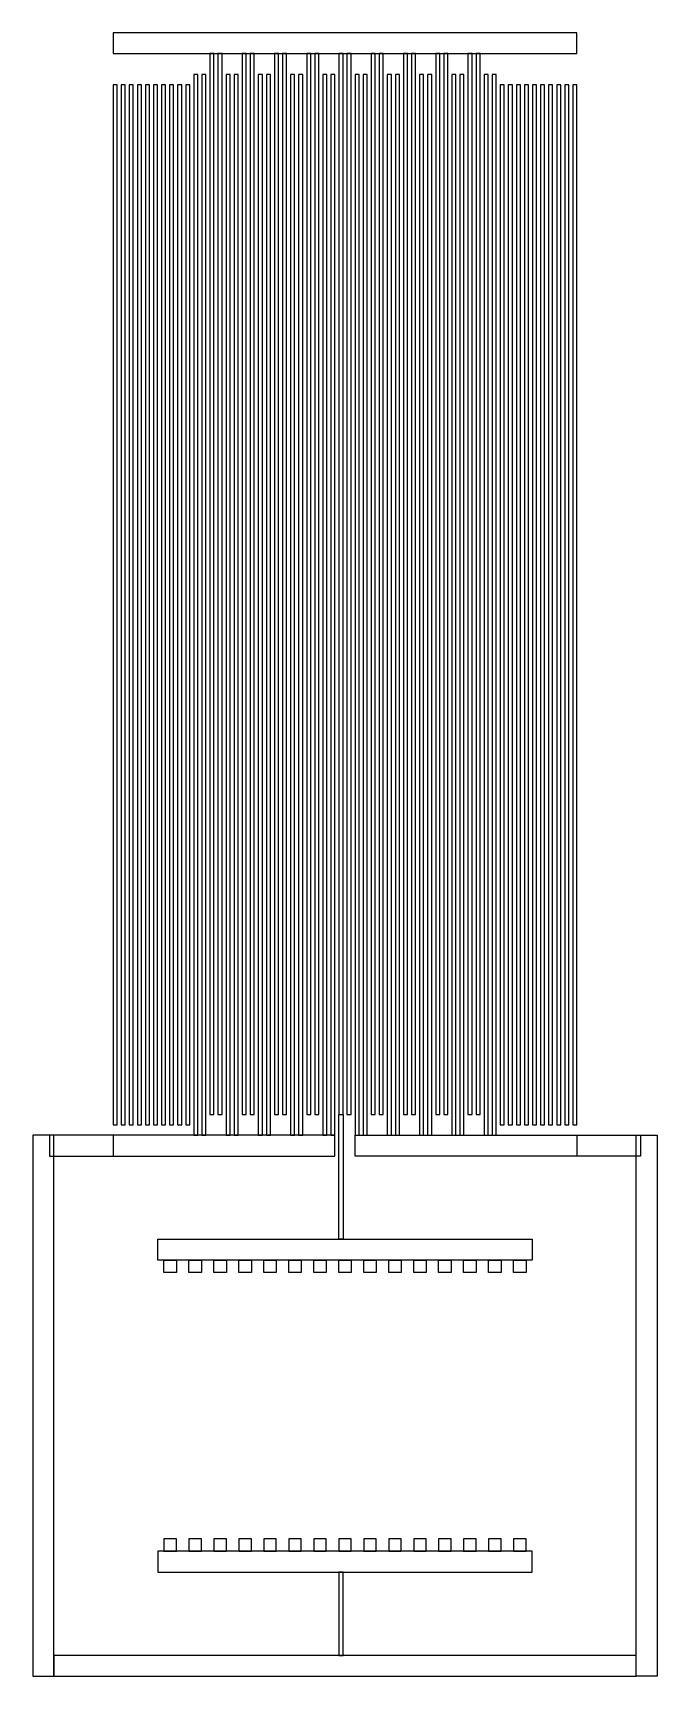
# Model space of a CAD drawing. Extents: x -7.5 to 7.5, y -26 to 13.5.
import ezdxf

# ---------------------------------------------------------------- set-up
doc = ezdxf.new("R2010")
doc.units = 0
doc.layers.add('PADS', color=6, linetype='CONTINUOUS')

msp = doc.modelspace()

# ---------------------------------------------------------------- linework, layer by layer
at = {"layer": 'PADS'}
for points in [[(-5.571, 13), (5.571, 13), (5.571, 13.5), (-5.571, 13.5)], [(-3.246, -12.5), (-3.149, -12.5), (-3.149, 13), (-3.246, 13)], [(-3.052, -12.5), (-2.955, -12.5), (-2.955, 13), (-3.052, 13)], [(-2.471, -12.5), (-2.374, -12.5), (-2.374, 13), (-2.471, 13)], [(-2.277, -12.5), (-2.18, -12.5), (-2.18, 13), (-2.277, 13)], [(-1.696, -12.5), (-1.599, -12.5), (-1.599, 13), (-1.696, 13)], [(-1.502, -12.5), (-1.405, -12.5), (-1.405, 13), (-1.502, 13)], [(-0.92, -12.5), (-0.824, -12.5), (-0.824, 13), (-0.92, 13)], [(-0.727, -12.5), (-0.63, -12.5), (-0.63, 13), (-0.727, 13)], [(-0.145, -12.5), (-0.048, -12.5), (-0.048, 13), (-0.145, 13)], [(0.048, -12.5), (0.145, -12.5), (0.145, 13), (0.048, 13)], [(0.63, -12.5), (0.727, -12.5), (0.727, 13), (0.63, 13)], [(0.824, -12.5), (0.92, -12.5), (0.92, 13), (0.824, 13)], [(1.405, -12.5), (1.502, -12.5), (1.502, 13), (1.405, 13)], [(1.599, -12.5), (1.696, -12.5), (1.696, 13), (1.599, 13)], [(2.18, -12.5), (2.277, -12.5), (2.277, 13), (2.18, 13)], [(2.374, -12.5), (2.471, -12.5), (2.471, 13), (2.374, 13)], [(2.955, -12.5), (3.052, -12.5), (3.052, 13), (2.955, 13)], [(3.149, -12.5), (3.246, -12.5), (3.246, 13), (3.149, 13)], [(-5.571, -12.75), (-5.474, -12.75), (-5.474, 12.25), (-5.571, 12.25)], [(-5.377, -12.75), (-5.28, -12.75), (-5.28, 12.25), (-5.377, 12.25)], [(-5.184, -12.75), (-5.087, -12.75), (-5.087, 12.25), (-5.184, 12.25)], [(-4.99, -12.75), (-4.893, -12.75), (-4.893, 12.25), (-4.99, 12.25)], [(-4.796, -12.75), (-4.699, -12.75), (-4.699, 12.25), (-4.796, 12.25)], [(-4.602, -12.75), (-4.505, -12.75), (-4.505, 12.25), (-4.602, 12.25)], [(-4.408, -12.75), (-4.312, -12.75), (-4.312, 12.25), (-4.408, 12.25)], [(-4.215, -12.75), (-4.118, -12.75), (-4.118, 12.25), (-4.215, 12.25)], [(-4.021, -12.75), (-3.924, -12.75), (-3.924, 12.25), (-4.021, 12.25)], [(-3.827, -12.75), (-3.73, -12.75), (-3.73, 12.25), (-3.827, 12.25)], [(-3.633, -13), (-3.536, -13), (-3.536, 12.5), (-3.633, 12.5)], [(-3.44, -13), (-3.343, -13), (-3.343, 12.5), (-3.44, 12.5)], [(-2.858, -13), (-2.761, -13), (-2.761, 12.5), (-2.858, 12.5)], [(-2.664, -13), (-2.568, -13), (-2.568, 12.5), (-2.664, 12.5)], [(-2.083, -13), (-1.986, -13), (-1.986, 12.5), (-2.083, 12.5)], [(-1.889, -13), (-1.792, -13), (-1.792, 12.5), (-1.889, 12.5)], [(-1.308, -13), (-1.211, -13), (-1.211, 12.5), (-1.308, 12.5)], [(-1.114, -13), (-1.017, -13), (-1.017, 12.5), (-1.114, 12.5)], [(-0.533, -13), (-0.436, -13), (-0.436, 12.5), (-0.533, 12.5)], [(-0.339, -13), (-0.242, -13), (-0.242, 12.5), (-0.339, 12.5)], [(0.242, -13), (0.339, -13), (0.339, 12.5), (0.242, 12.5)], [(0.436, -13), (0.533, -13), (0.533, 12.5), (0.436, 12.5)], [(1.017, -13), (1.114, -13), (1.114, 12.5), (1.017, 12.5)], [(1.211, -13), (1.308, -13), (1.308, 12.5), (1.211, 12.5)], [(1.792, -13), (1.889, -13), (1.889, 12.5), (1.792, 12.5)], [(1.986, -13), (2.083, -13), (2.083, 12.5), (1.986, 12.5)], [(2.568, -13), (2.664, -13), (2.664, 12.5), (2.568, 12.5)], [(2.761, -13), (2.858, -13), (2.858, 12.5), (2.761, 12.5)], [(3.343, -13), (3.44, -13), (3.44, 12.5), (3.343, 12.5)], [(3.536, -13), (3.633, -13), (3.633, 12.5), (3.536, 12.5)], [(3.73, -12.75), (3.827, -12.75), (3.827, 12.25), (3.73, 12.25)], [(3.924, -12.75), (4.021, -12.75), (4.021, 12.25), (3.924, 12.25)], [(4.118, -12.75), (4.215, -12.75), (4.215, 12.25), (4.118, 12.25)], [(4.312, -12.75), (4.408, -12.75), (4.408, 12.25), (4.312, 12.25)], [(4.505, -12.75), (4.602, -12.75), (4.602, 12.25), (4.505, 12.25)], [(4.699, -12.75), (4.796, -12.75), (4.796, 12.25), (4.699, 12.25)], [(4.893, -12.75), (4.99, -12.75), (4.99, 12.25), (4.893, 12.25)], [(5.087, -12.75), (5.184, -12.75), (5.184, 12.25), (5.087, 12.25)], [(5.28, -12.75), (5.377, -12.75), (5.377, 12.25), (5.28, 12.25)], [(5.474, -12.75), (5.571, -12.75), (5.571, 12.25), (5.474, 12.25)], [(-0.145, -12.5), (-0.048, -12.5), (-0.048, -15.5), (-0.145, -15.5)], [(-7, -13), (-7.5, -13), (-7.5, -26), (-7, -26)], [(-0.242, -13), (-7.097, -13), (-7.097, -13.5), (-0.242, -13.5)], [(-0.242, -13), (-5.571, -13), (-5.571, -13.5), (-0.242, -13.5)], [(0.242, -13), (5.571, -13), (5.571, -13.5), (0.242, -13.5)], [(0.242, -13), (7.097, -13), (7.097, -13.5), (0.242, -13.5)], [(7, -13), (7.5, -13), (7.5, -26), (7, -26)], [(-4.5, -15.5), (4.5, -15.5), (4.5, -16), (-4.5, -16)], [(-4.35, -16), (-4.05, -16), (-4.05, -16.3), (-4.35, -16.3)], [(-3.75, -16), (-3.45, -16), (-3.45, -16.3), (-3.75, -16.3)], [(-3.15, -16), (-2.85, -16), (-2.85, -16.3), (-3.15, -16.3)], [(-2.55, -16), (-2.25, -16), (-2.25, -16.3), (-2.55, -16.3)], [(-1.95, -16), (-1.65, -16), (-1.65, -16.3), (-1.95, -16.3)], [(-1.35, -16), (-1.05, -16), (-1.05, -16.3), (-1.35, -16.3)], [(-0.75, -16), (-0.45, -16), (-0.45, -16.3), (-0.75, -16.3)], [(-0.15, -16), (0.15, -16), (0.15, -16.3), (-0.15, -16.3)], [(0.45, -16), (0.75, -16), (0.75, -16.3), (0.45, -16.3)], [(1.05, -16), (1.35, -16), (1.35, -16.3), (1.05, -16.3)], [(1.65, -16), (1.95, -16), (1.95, -16.3), (1.65, -16.3)], [(2.25, -16), (2.55, -16), (2.55, -16.3), (2.25, -16.3)], [(2.85, -16), (3.15, -16), (3.15, -16.3), (2.85, -16.3)], [(3.45, -16), (3.75, -16), (3.75, -16.3), (3.45, -16.3)], [(4.05, -16), (4.35, -16), (4.35, -16.3), (4.05, -16.3)], [(-4.35, -23), (-4.05, -23), (-4.05, -22.7), (-4.35, -22.7)], [(-3.75, -23), (-3.45, -23), (-3.45, -22.7), (-3.75, -22.7)], [(-3.15, -23), (-2.85, -23), (-2.85, -22.7), (-3.15, -22.7)], [(-2.55, -23), (-2.25, -23), (-2.25, -22.7), (-2.55, -22.7)], [(-1.95, -23), (-1.65, -23), (-1.65, -22.7), (-1.95, -22.7)], [(-1.35, -23), (-1.05, -23), (-1.05, -22.7), (-1.35, -22.7)], [(-0.75, -23), (-0.45, -23), (-0.45, -22.7), (-0.75, -22.7)], [(-0.15, -23), (0.15, -23), (0.15, -22.7), (-0.15, -22.7)], [(0.45, -23), (0.75, -23), (0.75, -22.7), (0.45, -22.7)], [(1.05, -23), (1.35, -23), (1.35, -22.7), (1.05, -22.7)], [(1.65, -23), (1.95, -23), (1.95, -22.7), (1.65, -22.7)], [(2.25, -23), (2.55, -23), (2.55, -22.7), (2.25, -22.7)], [(2.85, -23), (3.15, -23), (3.15, -22.7), (2.85, -22.7)], [(3.45, -23), (3.75, -23), (3.75, -22.7), (3.45, -22.7)], [(4.05, -23), (4.35, -23), (4.35, -22.7), (4.05, -22.7)], [(-4.5, -23.5), (4.5, -23.5), (4.5, -23), (-4.5, -23)], [(-0.145, -25.5), (-0.048, -25.5), (-0.048, -23.5), (-0.145, -23.5)], [(-7, -26), (7, -26), (7, -25.5), (-7, -25.5)]]:
    msp.add_lwpolyline(points, close=True, dxfattribs=at)

doc.saveas('drawing.dxf')
